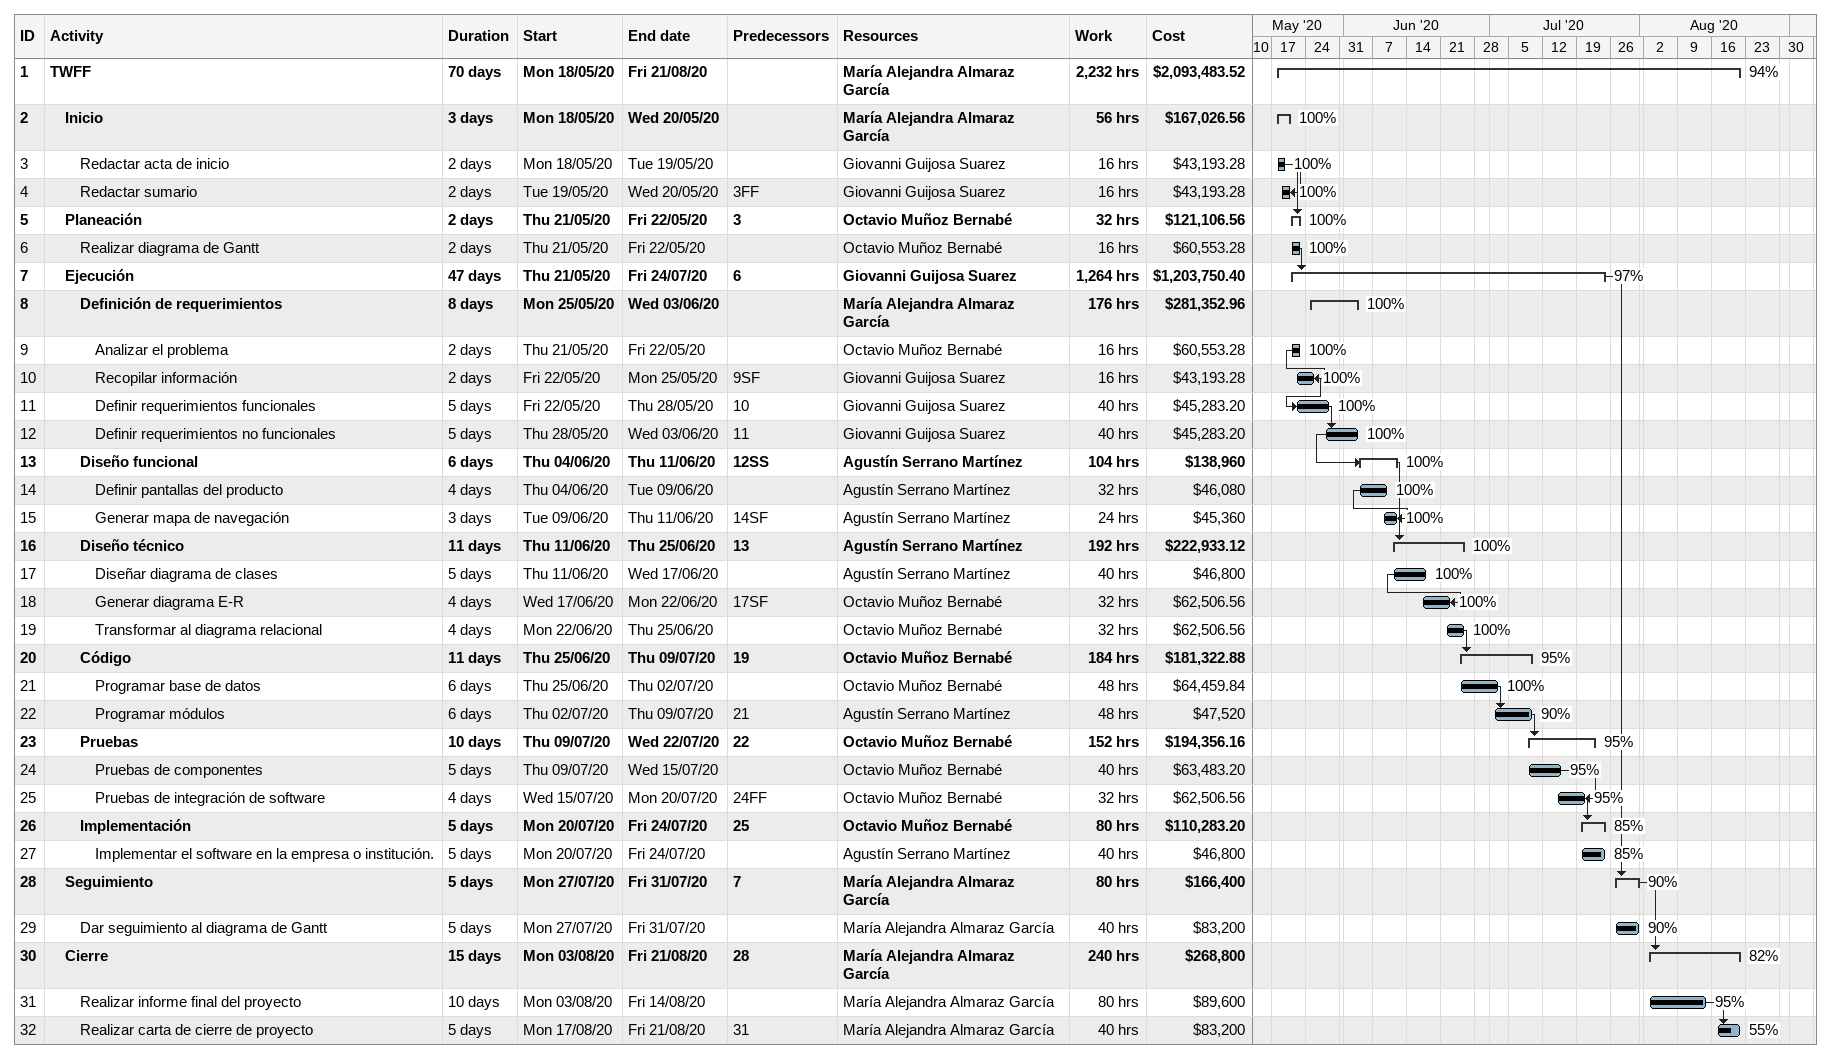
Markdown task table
| ID | Level | Task | Duration | Start | Finish | Predecessors | Resources | % complete | Work (h) | Cost ($) |
|---|---|---|---|---|---|---|---|---|---|---|
| 1 | 1 | **TWFF** | 70d | 2020-05-18 | 2020-08-21 |  | María Alejandra Almaraz García | 94 | 2232 | 2093483.52 |
| 2 | 2 | **Inicio** | 3d | 2020-05-18 | 2020-05-20 |  | María Alejandra Almaraz García | 100 | 56 | 167026.56 |
| 3 | 3 | Redactar acta de inicio | 2d | 2020-05-18 | 2020-05-19 |  | Giovanni Guijosa Suarez | 100 | 16 | 43193.28 |
| 4 | 3 | Redactar sumario | 2d | 2020-05-19 | 2020-05-20 | 3FF | Giovanni Guijosa Suarez | 100 | 16 | 43193.28 |
| 5 | 2 | **Planeación** | 2d | 2020-05-21 | 2020-05-22 | 3 | Octavio Muñoz Bernabé | 100 | 32 | 121106.56 |
| 6 | 3 | Realizar diagrama de Gantt | 2d | 2020-05-21 | 2020-05-22 |  | Octavio Muñoz Bernabé | 100 | 16 | 60553.28 |
| 7 | 2 | **Ejecución** | 47d | 2020-05-21 | 2020-07-24 | 6 | Giovanni Guijosa Suarez | 97 | 1264 | 1203750.40 |
| 8 | 3 | **Definición de requerimientos** | 8d | 2020-05-25 | 2020-06-03 |  | María Alejandra Almaraz García | 100 | 176 | 281352.96 |
| 9 | 4 | Analizar el problema | 2d | 2020-05-21 | 2020-05-22 |  | Octavio Muñoz Bernabé | 100 | 16 | 60553.28 |
| 10 | 4 | Recopilar información | 2d | 2020-05-22 | 2020-05-25 | 9SF | Giovanni Guijosa Suarez | 100 | 16 | 43193.28 |
| 11 | 4 | Definir requerimientos funcionales | 5d | 2020-05-22 | 2020-05-28 | 10 | Giovanni Guijosa Suarez | 100 | 40 | 45283.20 |
| 12 | 4 | Definir requerimientos no funcionales | 5d | 2020-05-28 | 2020-06-03 | 11 | Giovanni Guijosa Suarez | 100 | 40 | 45283.20 |
| 13 | 3 | **Diseño funcional** | 6d | 2020-06-04 | 2020-06-11 | 12SS | Agustín Serrano Martínez | 100 | 104 | 138960 |
| 14 | 4 | Definir pantallas del producto | 4d | 2020-06-04 | 2020-06-09 |  | Agustín Serrano Martínez | 100 | 32 | 46080 |
| 15 | 4 | Generar mapa de navegación | 3d | 2020-06-09 | 2020-06-11 | 14SF | Agustín Serrano Martínez | 100 | 24 | 45360 |
| 16 | 3 | **Diseño técnico** | 11d | 2020-06-11 | 2020-06-25 | 13 | Agustín Serrano Martínez | 100 | 192 | 222933.12 |
| 17 | 4 | Diseñar diagrama de clases | 5d | 2020-06-11 | 2020-06-17 |  | Agustín Serrano Martínez | 100 | 40 | 46800 |
| 18 | 4 | Generar diagrama E-R | 4d | 2020-06-17 | 2020-06-22 | 17SF | Octavio Muñoz Bernabé | 100 | 32 | 62506.56 |
| 19 | 4 | Transformar al diagrama relacional | 4d | 2020-06-22 | 2020-06-25 |  | Octavio Muñoz Bernabé | 100 | 32 | 62506.56 |
| 20 | 3 | **Código** | 11d | 2020-06-25 | 2020-07-09 | 19 | Octavio Muñoz Bernabé | 95 | 184 | 181322.88 |
| 21 | 4 | Programar base de datos | 6d | 2020-06-25 | 2020-07-02 |  | Octavio Muñoz Bernabé | 100 | 48 | 64459.84 |
| 22 | 4 | Programar módulos | 6d | 2020-07-02 | 2020-07-09 | 21 | Agustín Serrano Martínez | 90 | 48 | 47520 |
| 23 | 3 | **Pruebas** | 10d | 2020-07-09 | 2020-07-22 | 22 | Octavio Muñoz Bernabé | 95 | 152 | 194356.16 |
| 24 | 4 | Pruebas de componentes | 5d | 2020-07-09 | 2020-07-15 |  | Octavio Muñoz Bernabé | 95 | 40 | 63483.20 |
| 25 | 4 | Pruebas de integración de software | 4d | 2020-07-15 | 2020-07-20 | 24FF | Octavio Muñoz Bernabé | 95 | 32 | 62506.56 |
| 26 | 3 | **Implementación** | 5d | 2020-07-20 | 2020-07-24 | 25 | Octavio Muñoz Bernabé | 85 | 80 | 110283.20 |
| 27 | 4 | Implementar el software en la empresa o institución. | 5d | 2020-07-20 | 2020-07-24 |  | Agustín Serrano Martínez | 85 | 40 | 46800 |
| 28 | 2 | **Seguimiento** | 5d | 2020-07-27 | 2020-07-31 | 7 | María Alejandra Almaraz García | 90 | 80 | 166400 |
| 29 | 3 | Dar seguimiento al diagrama de Gantt | 5d | 2020-07-27 | 2020-07-31 |  | María Alejandra Almaraz García | 90 | 40 | 83200 |
| 30 | 2 | **Cierre** | 15d | 2020-08-03 | 2020-08-21 | 28 | María Alejandra Almaraz García | 82 | 240 | 268800 |
| 31 | 3 | Realizar informe final del proyecto | 10d | 2020-08-03 | 2020-08-14 |  | María Alejandra Almaraz García | 95 | 80 | 89600 |
| 32 | 3 | Realizar carta de cierre de proyecto | 5d | 2020-08-17 | 2020-08-21 | 31 | María Alejandra Almaraz García | 55 | 40 | 83200 |
